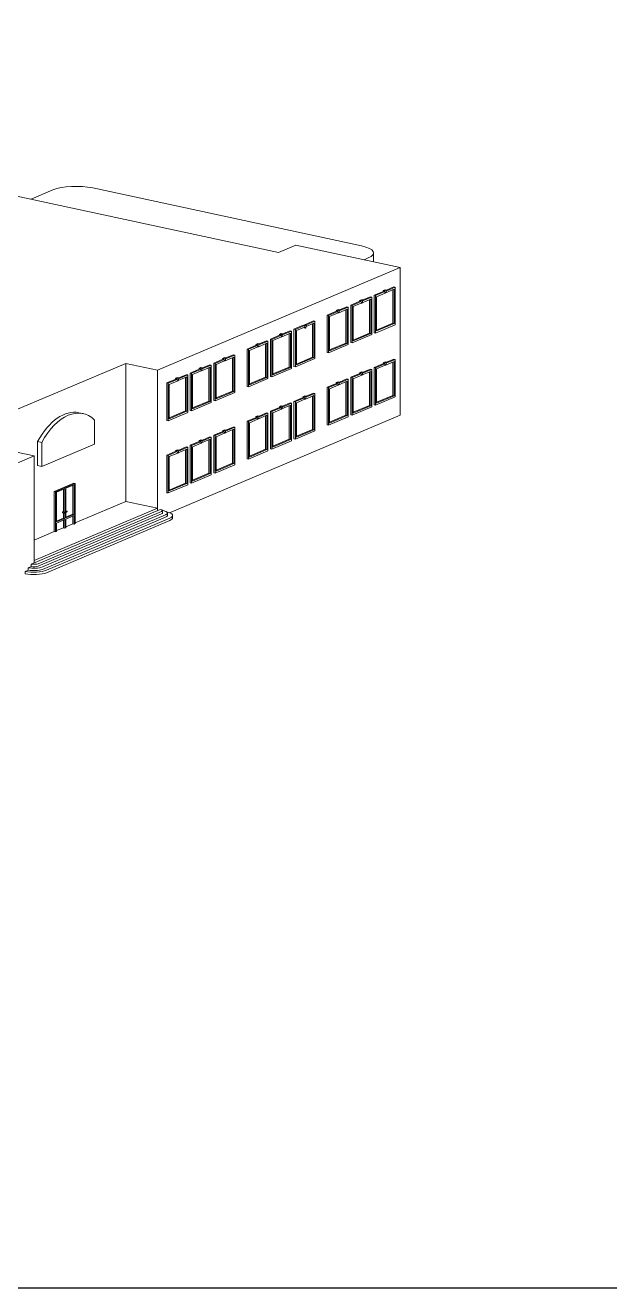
# Model space of a CAD drawing. Header units: millimetres. Extents: x 1593 to 1813, y 960 to 1110.
# Drawn here: x 1699.2 to 1733.9, y 960 to 1035 of the extents above; entities that cross this region are included whole.
import ezdxf

# ---------------------------------------------------------------- set-up
doc = ezdxf.new("R2010")
doc.units = ezdxf.units.MM

msp = doc.modelspace()

# ---------------------------------------------------------------- linework, layer by layer
at = {"color": 0, "linetype": 'Continuous', "lineweight": 0, "extrusion": (-1.11022e-16, 0.953229, 0.30225)}
for p, q in [((1695.691, 1025.477), (1714.253, 1021.47)), ((1703.227, 1025.308), (1719.199, 1021.86)), ((1699.569, 1024.64), (1700.867, 1025.189)), ((1714.253, 1021.47), (1715.299, 1021.912)), ((1715.299, 1021.912), (1721.484, 1020.577)), ((1719.593, 1021.147), (1719.34, 1021.04)), ((1719.908, 1020.917), (1719.908, 1021.444)), ((1721.484, 1020.577), (1707.069, 1014.478)), ((1721.484, 1011.807), (1721.484, 1020.577)), ((1720.586, 1019.262), (1720.472, 1019.214)), ((1720.586, 1019.262), (1720.667, 1019.245)), ((1721.133, 1019.292), (1720.625, 1019.077)), ((1720.652, 1019.183), (1721.192, 1019.412)), ((1721.11, 1019.429), (1720.667, 1019.242)), ((1721.052, 1019.257), (1721.052, 1017.272)), ((1721.11, 1019.429), (1721.192, 1019.412)), ((1721.133, 1017.254), (1721.133, 1019.292)), ((1721.192, 1019.412), (1721.192, 1017.183)), ((1719.093, 1018.576), (1718.553, 1018.347)), ((1718.634, 1018.33), (1719.174, 1018.558)), ((1719.191, 1018.671), (1719.077, 1018.623)), ((1719.077, 1018.623), (1719.093, 1018.576)), ((1719.077, 1018.623), (1719.159, 1018.605)), ((1719.093, 1018.576), (1719.174, 1018.558)), ((1719.159, 1018.605), (1719.272, 1018.653)), ((1719.202, 1018.473), (1719.159, 1018.605)), ((1719.174, 1018.558), (1719.201, 1018.474)), ((1719.191, 1018.671), (1719.272, 1018.653)), ((1719.738, 1018.702), (1719.23, 1018.486)), ((1719.272, 1018.652), (1719.23, 1018.485)), ((1719.23, 1018.486), (1719.257, 1018.593)), ((1719.257, 1018.593), (1719.797, 1018.821)), ((1719.715, 1018.839), (1719.272, 1018.652)), ((1719.657, 1018.667), (1719.657, 1016.681)), ((1719.715, 1018.839), (1719.797, 1018.821)), ((1719.738, 1016.664), (1719.738, 1018.702)), ((1719.797, 1018.821), (1719.797, 1016.593)), ((1720.488, 1019.166), (1719.948, 1018.937)), ((1719.948, 1018.937), (1719.948, 1016.709)), ((1719.948, 1018.937), (1720.029, 1018.92)), ((1720.029, 1018.92), (1720.569, 1019.148)), ((1720.029, 1016.691), (1720.029, 1018.92)), ((1720.596, 1019.064), (1720.087, 1018.849)), ((1720.087, 1018.849), (1720.087, 1016.811)), ((1720.472, 1019.214), (1720.488, 1019.166)), ((1720.472, 1019.214), (1720.554, 1019.197)), ((1720.488, 1019.166), (1720.569, 1019.148)), ((1720.554, 1019.197), (1720.667, 1019.245)), ((1720.597, 1019.064), (1720.554, 1019.197)), ((1720.569, 1019.148), (1720.596, 1019.064)), ((1720.596, 1019.064), (1720.597, 1019.064)), ((1720.625, 1019.076), (1720.597, 1019.064)), ((1720.667, 1019.244), (1720.625, 1019.076)), ((1720.625, 1019.077), (1720.652, 1019.183)), ((1717.697, 1017.985), (1717.158, 1017.757)), ((1717.158, 1017.757), (1717.158, 1015.529)), ((1717.158, 1017.757), (1717.239, 1017.739)), ((1717.239, 1017.739), (1717.779, 1017.968)), ((1717.806, 1017.884), (1717.297, 1017.669)), ((1717.795, 1018.081), (1717.682, 1018.033)), ((1717.682, 1018.033), (1717.697, 1017.985)), ((1717.682, 1018.033), (1717.763, 1018.015)), ((1717.763, 1018.015), (1717.876, 1018.063)), ((1717.806, 1017.883), (1717.763, 1018.015)), ((1717.779, 1017.968), (1717.806, 1017.884)), ((1717.795, 1018.081), (1717.877, 1018.063)), ((1717.805, 1017.883), (1717.806, 1017.883)), ((1717.835, 1017.895), (1717.806, 1017.883)), ((1718.343, 1018.111), (1717.835, 1017.896)), ((1717.877, 1018.062), (1717.835, 1017.895)), ((1717.835, 1017.896), (1717.862, 1018.003)), ((1717.862, 1018.003), (1718.402, 1018.231)), ((1718.32, 1018.249), (1717.877, 1018.061)), ((1718.262, 1018.077), (1718.262, 1016.091)), ((1718.32, 1018.249), (1718.402, 1018.231)), ((1718.343, 1016.074), (1718.343, 1018.111)), ((1718.402, 1018.231), (1718.402, 1016.003)), ((1718.553, 1018.347), (1718.553, 1016.119)), ((1718.553, 1018.347), (1718.634, 1018.33)), ((1718.634, 1016.101), (1718.634, 1018.33)), ((1719.201, 1018.474), (1718.692, 1018.259)), ((1718.692, 1018.259), (1718.692, 1016.221)), ((1719.199, 1018.473), (1719.202, 1018.473)), ((1719.23, 1018.485), (1719.202, 1018.473)), ((1715.721, 1017.149), (1715.181, 1016.921)), ((1715.263, 1016.903), (1715.803, 1017.131)), ((1715.799, 1017.035), (1715.321, 1016.832)), ((1715.721, 1017.149), (1715.803, 1017.131)), ((1715.845, 1017.175), (1715.731, 1017.127)), ((1715.731, 1017.127), (1715.813, 1017.11)), ((1715.766, 1017.021), (1715.774, 1016.995)), ((1715.804, 1017.184), (1715.797, 1017.155)), ((1716.344, 1017.413), (1715.804, 1017.184)), ((1715.804, 1017.184), (1715.885, 1017.166)), ((1715.813, 1017.11), (1715.926, 1017.158)), ((1715.856, 1016.977), (1715.813, 1017.11)), ((1715.927, 1017.157), (1715.884, 1016.989)), ((1715.885, 1017.166), (1716.425, 1017.395)), ((1715.886, 1017.167), (1715.926, 1017.158)), ((1716.367, 1017.275), (1715.907, 1017.08)), ((1716.286, 1017.241), (1716.286, 1015.255)), ((1716.344, 1017.413), (1716.425, 1017.395)), ((1716.367, 1015.237), (1716.367, 1017.275)), ((1716.425, 1017.395), (1716.425, 1015.167)), ((1717.239, 1015.511), (1717.239, 1017.739)), ((1717.297, 1017.669), (1717.297, 1015.631)), ((1721.192, 1017.183), (1720.029, 1016.691)), ((1721.052, 1017.272), (1720.087, 1016.863)), ((1720.087, 1016.811), (1721.133, 1017.254)), ((1721.052, 1017.272), (1721.133, 1017.254)), ((1714.326, 1016.559), (1713.786, 1016.33)), ((1713.786, 1016.33), (1713.786, 1014.102)), ((1713.786, 1016.33), (1713.868, 1016.313)), ((1713.868, 1016.313), (1714.408, 1016.541)), ((1713.868, 1014.084), (1713.868, 1016.313)), ((1714.435, 1016.457), (1713.926, 1016.242)), ((1714.424, 1016.655), (1714.311, 1016.608)), ((1714.311, 1016.608), (1714.326, 1016.559)), ((1714.311, 1016.608), (1714.392, 1016.59)), ((1714.326, 1016.559), (1714.408, 1016.541)), ((1714.392, 1016.59), (1714.505, 1016.638)), ((1714.435, 1016.457), (1714.392, 1016.59)), ((1714.408, 1016.541), (1714.435, 1016.457)), ((1714.424, 1016.655), (1714.505, 1016.638)), ((1714.463, 1016.469), (1714.435, 1016.457)), ((1714.972, 1016.685), (1714.463, 1016.469)), ((1714.506, 1016.637), (1714.463, 1016.469)), ((1714.463, 1016.469), (1714.49, 1016.576)), ((1714.49, 1016.576), (1715.03, 1016.805)), ((1714.949, 1016.822), (1714.505, 1016.634)), ((1714.891, 1016.65), (1714.891, 1014.665)), ((1714.949, 1016.822), (1715.03, 1016.805)), ((1714.972, 1014.647), (1714.972, 1016.685)), ((1715.03, 1016.805), (1715.03, 1014.576)), ((1715.181, 1016.921), (1715.181, 1014.692)), ((1715.181, 1016.921), (1715.263, 1016.903)), ((1715.263, 1014.675), (1715.263, 1016.903)), ((1715.321, 1016.832), (1715.321, 1014.795)), ((1715.774, 1016.995), (1715.856, 1016.977)), ((1715.884, 1016.989), (1715.856, 1016.977)), ((1719.797, 1016.593), (1718.634, 1016.101)), ((1719.657, 1016.681), (1718.692, 1016.273)), ((1718.692, 1016.221), (1719.738, 1016.664)), ((1719.657, 1016.681), (1719.738, 1016.664)), ((1719.948, 1016.709), (1720.029, 1016.691)), ((1712.931, 1015.969), (1712.391, 1015.74)), ((1712.391, 1015.74), (1712.391, 1013.512)), ((1712.391, 1015.74), (1712.473, 1015.723)), ((1712.473, 1015.723), (1713.013, 1015.951)), ((1712.473, 1013.494), (1712.473, 1015.723)), ((1713.04, 1015.867), (1712.531, 1015.652)), ((1712.531, 1015.652), (1712.531, 1013.614)), ((1713.029, 1016.064), (1712.916, 1016.017)), ((1712.916, 1016.017), (1712.932, 1015.968)), ((1712.916, 1016.017), (1712.998, 1015.999)), ((1712.931, 1015.969), (1713.013, 1015.951)), ((1712.998, 1015.999), (1713.111, 1016.047)), ((1713.04, 1015.866), (1712.998, 1015.999)), ((1713.013, 1015.951), (1713.04, 1015.867)), ((1713.03, 1016.064), (1713.111, 1016.047)), ((1713.039, 1015.867), (1713.04, 1015.866)), ((1713.069, 1015.878), (1713.04, 1015.866)), ((1713.577, 1016.094), (1713.068, 1015.879)), ((1713.068, 1015.879), (1713.095, 1015.986)), ((1713.111, 1016.046), (1713.069, 1015.878)), ((1713.095, 1015.986), (1713.635, 1016.214)), ((1713.554, 1016.232), (1713.111, 1016.045)), ((1713.496, 1016.06), (1713.496, 1014.074)), ((1713.554, 1016.232), (1713.635, 1016.214)), ((1713.577, 1014.057), (1713.577, 1016.094)), ((1713.635, 1016.214), (1713.635, 1013.986)), ((1713.926, 1016.242), (1713.926, 1014.204)), ((1717.158, 1015.529), (1717.239, 1015.511)), ((1718.402, 1016.003), (1717.239, 1015.511)), ((1718.262, 1016.091), (1717.297, 1015.683)), ((1717.297, 1015.631), (1718.343, 1016.074)), ((1718.262, 1016.091), (1718.343, 1016.074)), ((1718.553, 1016.119), (1718.634, 1016.101)), ((1705.187, 1014.884), (1697.868, 1011.787)), ((1705.187, 1006.686), (1705.187, 1014.884)), ((1707.069, 1014.478), (1705.187, 1014.884)), ((1709.724, 1014.559), (1710.264, 1014.788)), ((1710.183, 1014.805), (1709.739, 1014.618)), ((1710.183, 1014.805), (1710.264, 1014.788)), ((1710.264, 1014.788), (1710.264, 1012.56)), ((1710.955, 1015.132), (1710.415, 1014.904)), ((1710.415, 1014.904), (1710.415, 1012.675)), ((1710.415, 1014.904), (1710.497, 1014.886)), ((1710.497, 1014.886), (1711.036, 1015.115)), ((1710.497, 1012.658), (1710.497, 1014.886)), ((1711.064, 1015.031), (1710.555, 1014.816)), ((1710.555, 1014.816), (1710.555, 1012.778)), ((1711.053, 1015.229), (1710.939, 1015.181)), ((1710.939, 1015.181), (1710.955, 1015.132)), ((1710.939, 1015.181), (1711.021, 1015.163)), ((1710.955, 1015.132), (1711.036, 1015.115)), ((1711.021, 1015.163), (1711.134, 1015.211)), ((1711.064, 1015.031), (1711.021, 1015.163)), ((1711.036, 1015.115), (1711.064, 1015.031)), ((1711.053, 1015.229), (1711.134, 1015.211)), ((1711.092, 1015.043), (1711.064, 1015.031)), ((1711.601, 1015.258), (1711.092, 1015.043)), ((1711.134, 1015.21), (1711.092, 1015.043)), ((1711.092, 1015.043), (1711.119, 1015.15)), ((1711.119, 1015.15), (1711.659, 1015.378)), ((1711.578, 1015.396), (1711.134, 1015.208)), ((1711.52, 1015.224), (1711.52, 1013.238)), ((1711.578, 1015.396), (1711.659, 1015.378)), ((1711.601, 1013.221), (1711.601, 1015.258)), ((1711.659, 1015.378), (1711.659, 1013.15)), ((1716.425, 1015.167), (1715.263, 1014.675)), ((1716.286, 1015.255), (1715.321, 1014.847)), ((1715.321, 1014.795), (1716.367, 1015.237)), ((1716.286, 1015.255), (1716.367, 1015.237)), ((1720.488, 1014.876), (1719.948, 1014.648)), ((1720.029, 1014.63), (1720.569, 1014.859)), ((1720.596, 1014.775), (1720.087, 1014.56)), ((1720.586, 1014.97), (1720.473, 1014.922)), ((1720.473, 1014.922), (1720.488, 1014.876)), ((1720.473, 1014.922), (1720.554, 1014.905)), ((1720.488, 1014.876), (1720.569, 1014.859)), ((1720.554, 1014.905), (1720.667, 1014.953)), ((1720.597, 1014.772), (1720.554, 1014.905)), ((1720.569, 1014.859), (1720.596, 1014.775)), ((1720.586, 1014.97), (1720.668, 1014.953)), ((1720.592, 1014.773), (1720.597, 1014.772)), ((1720.626, 1014.784), (1720.597, 1014.772)), ((1721.133, 1015.002), (1720.625, 1014.787)), ((1720.625, 1014.787), (1720.652, 1014.894)), ((1720.668, 1014.952), (1720.626, 1014.784)), ((1720.652, 1014.894), (1721.192, 1015.122)), ((1721.11, 1015.14), (1720.668, 1014.953)), ((1721.052, 1014.968), (1721.052, 1012.982)), ((1721.11, 1015.14), (1721.192, 1015.122)), ((1721.133, 1012.965), (1721.133, 1015.002)), ((1721.192, 1015.122), (1721.192, 1012.894)), ((1707.069, 1006.137), (1707.069, 1014.478)), ((1708.263, 1014.048), (1708.149, 1014)), ((1708.149, 1014), (1708.165, 1013.952)), ((1708.149, 1014), (1708.231, 1013.983)), ((1708.231, 1013.983), (1708.344, 1014.031)), ((1708.263, 1014.048), (1708.344, 1014.031)), ((1708.811, 1014.078), (1708.302, 1013.862)), ((1708.344, 1014.03), (1708.302, 1013.862)), ((1708.329, 1013.969), (1708.869, 1014.198)), ((1708.788, 1014.215), (1708.344, 1014.027)), ((1708.73, 1014.043), (1708.73, 1012.058)), ((1708.788, 1014.215), (1708.869, 1014.198)), ((1708.811, 1012.04), (1708.811, 1014.078)), ((1708.869, 1014.198), (1708.869, 1011.969)), ((1709.56, 1014.542), (1709.02, 1014.314)), ((1709.02, 1014.314), (1709.02, 1012.085)), ((1709.02, 1014.314), (1709.102, 1014.296)), ((1709.102, 1014.296), (1709.641, 1014.524)), ((1709.102, 1012.068), (1709.102, 1014.296)), ((1709.669, 1014.441), (1709.16, 1014.225)), ((1709.16, 1014.225), (1709.16, 1012.188)), ((1709.658, 1014.638), (1709.544, 1014.59)), ((1709.544, 1014.59), (1709.56, 1014.542)), ((1709.544, 1014.59), (1709.626, 1014.572)), ((1709.626, 1014.572), (1709.739, 1014.62)), ((1709.669, 1014.44), (1709.626, 1014.572)), ((1709.641, 1014.524), (1709.669, 1014.441)), ((1709.658, 1014.638), (1709.739, 1014.62)), ((1709.667, 1014.44), (1709.669, 1014.44)), ((1709.697, 1014.452), (1709.669, 1014.44)), ((1710.206, 1014.668), (1709.697, 1014.453)), ((1709.739, 1014.619), (1709.697, 1014.452)), ((1709.697, 1014.453), (1709.724, 1014.559)), ((1710.125, 1014.634), (1710.125, 1012.648)), ((1710.206, 1012.63), (1710.206, 1014.668)), ((1713.496, 1014.074), (1712.531, 1013.666)), ((1712.531, 1013.614), (1713.577, 1014.057)), ((1713.496, 1014.074), (1713.577, 1014.057)), ((1713.786, 1014.102), (1713.868, 1014.084)), ((1715.03, 1014.576), (1713.868, 1014.084)), ((1714.891, 1014.665), (1713.926, 1014.256)), ((1713.926, 1014.204), (1714.972, 1014.647)), ((1714.891, 1014.665), (1714.972, 1014.647)), ((1715.181, 1014.692), (1715.263, 1014.675)), ((1719.093, 1014.286), (1718.553, 1014.058)), ((1718.553, 1014.058), (1718.553, 1011.829)), ((1718.553, 1014.058), (1718.634, 1014.04)), ((1718.634, 1014.04), (1719.174, 1014.268)), ((1718.634, 1011.812), (1718.634, 1014.04)), ((1719.201, 1014.185), (1718.692, 1013.969)), ((1719.191, 1014.381), (1719.077, 1014.333)), ((1719.077, 1014.333), (1719.093, 1014.286)), ((1719.077, 1014.333), (1719.159, 1014.316)), ((1719.093, 1014.286), (1719.174, 1014.268)), ((1719.159, 1014.316), (1719.272, 1014.364)), ((1719.202, 1014.183), (1719.159, 1014.316)), ((1719.174, 1014.268), (1719.201, 1014.185)), ((1719.191, 1014.381), (1719.272, 1014.364)), ((1719.199, 1014.184), (1719.202, 1014.183)), ((1719.23, 1014.195), (1719.202, 1014.183)), ((1719.738, 1014.412), (1719.23, 1014.197)), ((1719.272, 1014.363), (1719.23, 1014.195)), ((1719.23, 1014.197), (1719.257, 1014.303)), ((1719.257, 1014.303), (1719.797, 1014.532)), ((1719.715, 1014.55), (1719.272, 1014.362)), ((1719.657, 1014.378), (1719.657, 1012.392)), ((1719.715, 1014.55), (1719.797, 1014.532)), ((1719.738, 1012.374), (1719.738, 1014.412)), ((1719.797, 1014.532), (1719.797, 1012.304)), ((1719.948, 1014.648), (1719.948, 1012.42)), ((1719.948, 1014.648), (1720.029, 1014.63)), ((1720.029, 1012.402), (1720.029, 1014.63)), ((1720.087, 1014.56), (1720.087, 1012.522)), ((1708.165, 1013.952), (1707.625, 1013.723)), ((1707.625, 1013.723), (1707.625, 1011.495)), ((1707.625, 1013.723), (1707.707, 1013.706)), ((1707.707, 1013.706), (1708.246, 1013.934)), ((1707.707, 1011.477), (1707.707, 1013.706)), ((1708.274, 1013.85), (1707.765, 1013.635)), ((1707.765, 1013.635), (1707.765, 1011.597)), ((1708.165, 1013.952), (1708.246, 1013.934)), ((1708.274, 1013.85), (1708.231, 1013.983)), ((1708.246, 1013.934), (1708.274, 1013.85)), ((1708.302, 1013.862), (1708.274, 1013.85)), ((1708.302, 1013.862), (1708.329, 1013.969)), ((1712.391, 1013.512), (1712.473, 1013.494)), ((1713.635, 1013.986), (1712.473, 1013.494)), ((1717.697, 1013.696), (1717.158, 1013.467)), ((1717.158, 1013.467), (1717.158, 1011.239)), ((1717.158, 1013.467), (1717.239, 1013.45)), ((1717.239, 1013.45), (1717.779, 1013.678)), ((1717.239, 1011.221), (1717.239, 1013.45)), ((1717.806, 1013.594), (1717.297, 1013.379)), ((1717.297, 1013.379), (1717.297, 1011.341)), ((1717.795, 1013.793), (1717.682, 1013.745)), ((1717.682, 1013.745), (1717.697, 1013.696)), ((1717.682, 1013.745), (1717.763, 1013.727)), ((1717.763, 1013.727), (1717.876, 1013.775)), ((1717.806, 1013.595), (1717.763, 1013.727)), ((1717.779, 1013.678), (1717.806, 1013.594)), ((1717.795, 1013.793), (1717.876, 1013.775)), ((1717.834, 1013.607), (1717.806, 1013.595)), ((1717.877, 1013.774), (1717.834, 1013.607)), ((1717.834, 1013.607), (1717.835, 1013.606)), ((1718.343, 1013.822), (1717.835, 1013.606)), ((1717.835, 1013.606), (1717.862, 1013.713)), ((1717.861, 1013.713), (1717.862, 1013.713)), ((1717.862, 1013.713), (1718.402, 1013.942)), ((1718.32, 1013.959), (1717.876, 1013.771)), ((1718.262, 1013.787), (1718.262, 1011.802)), ((1718.32, 1013.959), (1718.402, 1013.942)), ((1718.343, 1011.784), (1718.343, 1013.822)), ((1718.402, 1013.942), (1718.402, 1011.713)), ((1718.692, 1013.969), (1718.692, 1011.932)), ((1710.264, 1012.56), (1709.102, 1012.068)), ((1710.125, 1012.648), (1709.16, 1012.24)), ((1709.16, 1012.188), (1710.206, 1012.63)), ((1710.125, 1012.648), (1710.206, 1012.63)), ((1710.415, 1012.675), (1710.497, 1012.658)), ((1711.659, 1013.15), (1710.497, 1012.658)), ((1711.52, 1013.238), (1710.555, 1012.83)), ((1710.555, 1012.778), (1711.601, 1013.221)), ((1711.52, 1013.238), (1711.601, 1013.221)), ((1714.49, 1012.287), (1715.03, 1012.515)), ((1714.949, 1012.533), (1714.507, 1012.346)), ((1714.949, 1012.533), (1715.03, 1012.515)), ((1715.03, 1012.515), (1715.03, 1010.287)), ((1715.721, 1012.86), (1715.181, 1012.631)), ((1715.181, 1012.631), (1715.181, 1010.403)), ((1715.181, 1012.631), (1715.263, 1012.614)), ((1715.263, 1012.614), (1715.803, 1012.842)), ((1715.263, 1010.385), (1715.263, 1012.614)), ((1715.83, 1012.758), (1715.321, 1012.543)), ((1715.321, 1012.543), (1715.321, 1010.505)), ((1715.819, 1012.955), (1715.706, 1012.907)), ((1715.706, 1012.907), (1715.721, 1012.86)), ((1715.706, 1012.907), (1715.787, 1012.889)), ((1715.721, 1012.86), (1715.803, 1012.842)), ((1715.787, 1012.889), (1715.901, 1012.937)), ((1715.83, 1012.757), (1715.787, 1012.889)), ((1715.803, 1012.842), (1715.83, 1012.758)), ((1715.819, 1012.955), (1715.901, 1012.937)), ((1715.828, 1012.757), (1715.83, 1012.757)), ((1715.859, 1012.769), (1715.83, 1012.757)), ((1716.367, 1012.986), (1715.858, 1012.77)), ((1715.858, 1012.77), (1715.885, 1012.877)), ((1715.901, 1012.936), (1715.859, 1012.769)), ((1715.885, 1012.877), (1716.425, 1013.105)), ((1716.344, 1013.123), (1715.901, 1012.936)), ((1716.286, 1012.951), (1716.286, 1010.965)), ((1716.344, 1013.123), (1716.425, 1013.105)), ((1716.367, 1010.948), (1716.367, 1012.986)), ((1716.425, 1013.105), (1716.425, 1010.877)), ((1721.192, 1012.894), (1720.029, 1012.402)), ((1721.052, 1012.982), (1720.087, 1012.574)), ((1720.087, 1012.522), (1721.133, 1012.965)), ((1721.052, 1012.982), (1721.133, 1012.965)), ((1702.409, 1011.955), (1702.653, 1011.902)), ((1708.869, 1011.969), (1707.707, 1011.477)), ((1708.73, 1012.058), (1707.765, 1011.649)), ((1707.765, 1011.597), (1708.811, 1012.04)), ((1707.79, 1006.013), (1721.484, 1011.807)), ((1708.73, 1012.058), (1708.811, 1012.04)), ((1709.02, 1012.085), (1709.102, 1012.068)), ((1713.03, 1011.773), (1712.917, 1011.725)), ((1712.998, 1011.708), (1713.111, 1011.755)), ((1713.03, 1011.773), (1713.111, 1011.756)), ((1713.577, 1011.805), (1713.068, 1011.59)), ((1713.112, 1011.755), (1713.069, 1011.587)), ((1713.095, 1011.696), (1713.635, 1011.925)), ((1713.554, 1011.942), (1713.112, 1011.755)), ((1713.496, 1011.771), (1713.496, 1009.785)), ((1713.554, 1011.942), (1713.635, 1011.925)), ((1713.577, 1009.767), (1713.577, 1011.805)), ((1713.635, 1011.925), (1713.635, 1009.697)), ((1714.326, 1012.269), (1713.786, 1012.041)), ((1713.786, 1012.041), (1713.786, 1009.812)), ((1713.786, 1012.041), (1713.868, 1012.023)), ((1713.868, 1012.023), (1714.408, 1012.252)), ((1713.868, 1009.795), (1713.868, 1012.023)), ((1714.435, 1012.168), (1713.926, 1011.953)), ((1713.926, 1011.953), (1713.926, 1009.915)), ((1714.425, 1012.363), (1714.312, 1012.315)), ((1714.312, 1012.315), (1714.326, 1012.269)), ((1714.312, 1012.315), (1714.393, 1012.298)), ((1714.326, 1012.269), (1714.408, 1012.252)), ((1714.393, 1012.298), (1714.506, 1012.346)), ((1714.436, 1012.165), (1714.393, 1012.298)), ((1714.408, 1012.252), (1714.435, 1012.168)), ((1714.425, 1012.363), (1714.506, 1012.346)), ((1714.431, 1012.166), (1714.436, 1012.165)), ((1714.464, 1012.177), (1714.436, 1012.165)), ((1714.972, 1012.395), (1714.463, 1012.18)), ((1714.463, 1012.18), (1714.49, 1012.287)), ((1714.507, 1012.345), (1714.464, 1012.177)), ((1714.891, 1012.361), (1714.891, 1010.375)), ((1714.972, 1010.358), (1714.972, 1012.395)), ((1718.262, 1011.802), (1717.297, 1011.393)), ((1717.297, 1011.341), (1718.343, 1011.784)), ((1718.262, 1011.802), (1718.343, 1011.784)), ((1718.553, 1011.829), (1718.634, 1011.812)), ((1719.797, 1012.304), (1718.634, 1011.812)), ((1719.657, 1012.392), (1718.692, 1011.984)), ((1718.692, 1011.932), (1719.738, 1012.374)), ((1719.657, 1012.392), (1719.738, 1012.374)), ((1719.948, 1012.42), (1720.029, 1012.402)), ((1703.344, 1011.518), (1703.344, 1010.089)), ((1707.625, 1011.495), (1707.707, 1011.477)), ((1711.119, 1010.86), (1711.659, 1011.089)), ((1711.578, 1011.106), (1711.135, 1010.919)), ((1711.578, 1011.106), (1711.659, 1011.089)), ((1711.659, 1011.089), (1711.659, 1008.86)), ((1712.931, 1011.679), (1712.391, 1011.451)), ((1712.391, 1011.451), (1712.391, 1009.222)), ((1712.391, 1011.451), (1712.473, 1011.433)), ((1712.473, 1011.433), (1713.013, 1011.661)), ((1712.473, 1009.205), (1712.473, 1011.433)), ((1713.04, 1011.578), (1712.531, 1011.362)), ((1712.531, 1011.362), (1712.531, 1009.325)), ((1712.917, 1011.725), (1712.931, 1011.679)), ((1712.917, 1011.725), (1712.998, 1011.708)), ((1712.931, 1011.679), (1713.013, 1011.661)), ((1713.041, 1011.575), (1712.998, 1011.708)), ((1713.013, 1011.661), (1713.04, 1011.578)), ((1713.036, 1011.576), (1713.041, 1011.575)), ((1713.069, 1011.587), (1713.041, 1011.575)), ((1713.068, 1011.59), (1713.095, 1011.696)), ((1717.158, 1011.239), (1717.239, 1011.221)), ((1718.402, 1011.713), (1717.239, 1011.221)), ((1709.56, 1010.252), (1709.02, 1010.024)), ((1709.658, 1010.348), (1709.545, 1010.3)), ((1709.545, 1010.3), (1709.56, 1010.252)), ((1709.545, 1010.3), (1709.626, 1010.282)), ((1709.56, 1010.252), (1709.641, 1010.235)), ((1709.626, 1010.282), (1709.739, 1010.33)), ((1709.669, 1010.15), (1709.626, 1010.282)), ((1709.658, 1010.348), (1709.74, 1010.33)), ((1710.206, 1010.378), (1709.697, 1010.163)), ((1709.697, 1010.163), (1709.724, 1010.27)), ((1709.74, 1010.329), (1709.698, 1010.162)), ((1709.724, 1010.27), (1710.264, 1010.498)), ((1710.183, 1010.516), (1709.74, 1010.329)), ((1710.125, 1010.344), (1710.125, 1008.358)), ((1710.183, 1010.516), (1710.264, 1010.498)), ((1710.206, 1008.341), (1710.206, 1010.378)), ((1710.264, 1010.498), (1710.264, 1008.27)), ((1710.955, 1010.843), (1710.415, 1010.614)), ((1710.415, 1010.614), (1710.415, 1008.386)), ((1710.415, 1010.614), (1710.497, 1010.597)), ((1710.497, 1010.597), (1711.036, 1010.825)), ((1710.497, 1008.368), (1710.497, 1010.597)), ((1711.064, 1010.741), (1710.555, 1010.526)), ((1710.555, 1010.526), (1710.555, 1008.488)), ((1711.054, 1010.937), (1710.94, 1010.889)), ((1710.94, 1010.889), (1710.955, 1010.843)), ((1710.94, 1010.889), (1711.022, 1010.871)), ((1710.955, 1010.843), (1711.036, 1010.825)), ((1711.022, 1010.871), (1711.135, 1010.919)), ((1711.065, 1010.739), (1711.022, 1010.871)), ((1711.036, 1010.825), (1711.064, 1010.741)), ((1711.054, 1010.937), (1711.135, 1010.919)), ((1711.06, 1010.74), (1711.065, 1010.739)), ((1711.093, 1010.751), (1711.065, 1010.739)), ((1711.601, 1010.969), (1711.092, 1010.753)), ((1711.092, 1010.753), (1711.119, 1010.86)), ((1711.135, 1010.918), (1711.093, 1010.751)), ((1711.52, 1010.934), (1711.52, 1008.949)), ((1711.601, 1008.931), (1711.601, 1010.969)), ((1715.03, 1010.287), (1713.868, 1009.795)), ((1714.891, 1010.375), (1713.926, 1009.967)), ((1713.926, 1009.915), (1714.972, 1010.358)), ((1714.891, 1010.375), (1714.972, 1010.358)), ((1715.181, 1010.403), (1715.263, 1010.385)), ((1716.425, 1010.877), (1715.263, 1010.385)), ((1716.286, 1010.965), (1715.321, 1010.557)), ((1715.321, 1010.505), (1716.367, 1010.948)), ((1716.286, 1010.965), (1716.367, 1010.948)), ((1698.7, 1009.613), (1699.75, 1009.387)), ((1699.956, 1010.241), (1699.956, 1008.811)), ((1699.956, 1010.241), (1700.2, 1010.188)), ((1700.2, 1008.758), (1700.2, 1010.188)), ((1703.344, 1010.089), (1700.2, 1008.758)), ((1708.165, 1009.662), (1707.625, 1009.434)), ((1707.707, 1009.416), (1708.246, 1009.645)), ((1708.274, 1009.561), (1707.765, 1009.345)), ((1708.263, 1009.758), (1708.15, 1009.71)), ((1708.15, 1009.71), (1708.165, 1009.662)), ((1708.15, 1009.71), (1708.231, 1009.692)), ((1708.165, 1009.662), (1708.246, 1009.645)), ((1708.231, 1009.692), (1708.344, 1009.74)), ((1708.274, 1009.56), (1708.231, 1009.692)), ((1708.246, 1009.645), (1708.274, 1009.561)), ((1708.263, 1009.758), (1708.345, 1009.74)), ((1708.272, 1009.56), (1708.274, 1009.56)), ((1708.303, 1009.572), (1708.274, 1009.56)), ((1708.811, 1009.788), (1708.302, 1009.573)), ((1708.302, 1009.573), (1708.329, 1009.68)), ((1708.345, 1009.739), (1708.303, 1009.572)), ((1708.329, 1009.68), (1708.869, 1009.908)), ((1708.788, 1009.926), (1708.345, 1009.738)), ((1708.73, 1009.754), (1708.73, 1007.768)), ((1708.788, 1009.926), (1708.869, 1009.908)), ((1708.811, 1007.75), (1708.811, 1009.788)), ((1708.869, 1009.908), (1708.869, 1007.68)), ((1709.02, 1010.024), (1709.02, 1007.796)), ((1709.02, 1010.024), (1709.102, 1010.006)), ((1709.102, 1010.006), (1709.641, 1010.235)), ((1709.102, 1007.778), (1709.102, 1010.006)), ((1709.669, 1010.151), (1709.16, 1009.936)), ((1709.16, 1009.936), (1709.16, 1007.898)), ((1709.641, 1010.235), (1709.669, 1010.151)), ((1709.667, 1010.15), (1709.669, 1010.15)), ((1709.698, 1010.162), (1709.669, 1010.15)), ((1713.635, 1009.697), (1712.473, 1009.205)), ((1713.496, 1009.785), (1712.531, 1009.377)), ((1712.531, 1009.325), (1713.577, 1009.767)), ((1713.496, 1009.785), (1713.577, 1009.767)), ((1713.786, 1009.812), (1713.868, 1009.795)), ((1699.75, 1009.387), (1698.604, 1008.902)), ((1699.75, 1003.04), (1699.75, 1009.387)), ((1699.956, 1008.811), (1700.2, 1008.758)), ((1707.625, 1009.434), (1707.625, 1007.205)), ((1707.625, 1009.434), (1707.707, 1009.416)), ((1707.707, 1007.188), (1707.707, 1009.416)), ((1707.765, 1009.345), (1707.765, 1007.308)), ((1711.659, 1008.86), (1710.497, 1008.368)), ((1711.52, 1008.949), (1710.555, 1008.54)), ((1710.555, 1008.488), (1711.601, 1008.931)), ((1711.52, 1008.949), (1711.601, 1008.931)), ((1712.391, 1009.222), (1712.473, 1009.205)), ((1710.264, 1008.27), (1709.102, 1007.778)), ((1710.125, 1008.358), (1709.16, 1007.95)), ((1709.16, 1007.898), (1710.206, 1008.341)), ((1710.125, 1008.358), (1710.206, 1008.341)), ((1710.415, 1008.386), (1710.497, 1008.368)), ((1702.109, 1007.767), (1700.947, 1007.275)), ((1700.947, 1007.275), (1700.947, 1004.892)), ((1700.947, 1007.275), (1701.028, 1007.257)), ((1701.028, 1007.257), (1702.191, 1007.749)), ((1701.028, 1004.874), (1701.028, 1007.257)), ((1701.578, 1007.438), (1701.086, 1007.23)), ((1701.497, 1007.403), (1701.497, 1006.049)), ((1701.578, 1005.678), (1701.578, 1007.438)), ((1702.132, 1007.672), (1701.64, 1007.464)), ((1701.64, 1007.464), (1701.64, 1005.704)), ((1702.051, 1007.638), (1702.051, 1005.93)), ((1702.109, 1007.767), (1702.191, 1007.749)), ((1702.132, 1005.912), (1702.132, 1007.672)), ((1702.191, 1007.749), (1702.191, 1005.366)), ((1708.869, 1007.68), (1707.707, 1007.188)), ((1708.73, 1007.768), (1707.765, 1007.36)), ((1707.765, 1007.308), (1708.811, 1007.75)), ((1708.73, 1007.768), (1708.811, 1007.75)), ((1709.02, 1007.796), (1709.102, 1007.778)), ((1701.086, 1007.23), (1701.086, 1005.469)), ((1702.191, 1005.418), (1705.187, 1006.686)), ((1705.187, 1006.686), (1707.069, 1006.28)), ((1707.625, 1007.205), (1707.707, 1007.188)), ((1699.575, 1002.966), (1707.243, 1006.211)), ((1707.069, 1006.28), (1699.75, 1003.183)), ((1707.313, 1006.084), (1699.994, 1002.987)), ((1699.994, 1002.844), (1707.313, 1005.941)), ((1707.557, 1005.888), (1700.238, 1002.792)), ((1701.439, 1006.001), (1701.52, 1005.983)), ((1701.451, 1006.059), (1701.533, 1006.041)), ((1701.497, 1005.988), (1701.497, 1005.695)), ((1701.64, 1006.124), (1701.698, 1006.111)), ((1701.64, 1006.063), (1701.686, 1006.053)), ((1702.051, 1005.93), (1701.64, 1005.756)), ((1701.64, 1005.704), (1702.132, 1005.912)), ((1702.132, 1005.844), (1701.64, 1005.636)), ((1702.051, 1005.93), (1702.132, 1005.912)), ((1702.051, 1005.81), (1702.051, 1005.359)), ((1702.132, 1005.341), (1702.132, 1005.844)), ((1707.069, 1006.137), (1707.069, 1006.28)), ((1707.369, 1006.121), (1707.417, 1006.141)), ((1707.369, 1005.994), (1707.369, 1006.137)), ((1707.669, 1005.851), (1707.669, 1005.994)), ((1707.969, 1005.708), (1707.969, 1005.851)), ((1700.238, 1002.649), (1707.557, 1005.745)), ((1707.801, 1005.693), (1700.48, 1002.595)), ((1700.48, 1002.452), (1707.801, 1005.55)), ((1701.497, 1005.695), (1701.086, 1005.521)), ((1701.086, 1005.469), (1701.578, 1005.678)), ((1701.578, 1005.61), (1701.086, 1005.401)), ((1701.086, 1005.401), (1701.086, 1004.899)), ((1701.086, 1004.951), (1701.497, 1005.124)), ((1701.497, 1005.695), (1701.578, 1005.678)), ((1701.497, 1005.575), (1701.497, 1005.124)), ((1701.497, 1005.124), (1701.578, 1005.107)), ((1701.578, 1005.107), (1701.578, 1005.61)), ((1701.64, 1005.133), (1701.578, 1005.107)), ((1701.64, 1005.636), (1701.64, 1005.133)), ((1701.64, 1005.185), (1702.051, 1005.359)), ((1702.051, 1005.359), (1702.132, 1005.341)), ((1702.191, 1005.366), (1702.132, 1005.341)), ((1699.75, 1004.385), (1700.947, 1004.892)), ((1700.947, 1004.892), (1701.028, 1004.874)), ((1701.086, 1004.899), (1701.028, 1004.874)), ((1699.401, 1002.749), (1699.575, 1002.823)), ((1699.575, 1002.823), (1699.575, 1002.966)), ((1699.75, 1003.04), (1699.75, 1003.183)), ((1699.224, 1002.532), (1699.401, 1002.606)), ((1699.224, 1002.389), (1699.224, 1002.532)), ((1699.401, 1002.606), (1699.401, 1002.749))]:
    msp.add_line(p, q, dxfattribs=at)
msp.add_lwpolyline([(1813.386, 1109.974), (1593.386, 1109.974), (1593.386, 959.974), (1813.386, 959.974)], close=True)
at = {"color": 0, "linetype": 'Continuous', "lineweight": 0}
for centre, major_axis, ratio, start_param, end_param in [((1702.244, 1024.892), (1.691, 0), 0.30225, 0.950532, 2.521328), ((1718.216, 1021.444), (1.691, 0), 0.30225, 5.662921, 7.233717), ((1720.586, 1019.261), (0.000211, 0.000977), 0.554064, 0, 0.371566), ((1719.191, 1018.67), (0.000211, 0.000977), 0.554064, 0, 0.371566), ((1719.272, 1018.652), (0.000211, 0.000977), 0.554064, 4.804704, 6.654751), ((1720.667, 1019.244), (0.000211, 0.000977), 0.554064, 4.804704, 6.654751), ((1717.795, 1018.08), (0.000211, 0.000977), 0.554064, 0, 0.371566), ((1717.876, 1018.062), (0.000211, 0.000977), 0.554064, 4.804704, 6.654751), ((1715.926, 1017.157), (0.000211, 0.000977), 0.554064, 4.804704, 6.654751), ((1714.424, 1016.654), (0.000211, 0.000977), 0.554064, 0, 0.371566), ((1714.505, 1016.637), (0.000211, 0.000977), 0.554064, 4.804704, 6.654751), ((1713.029, 1016.063), (0.000211, 0.000977), 0.554064, 0, 0.371566), ((1713.111, 1016.046), (0.000211, 0.000977), 0.554064, 4.804704, 6.654751), ((1711.053, 1015.228), (0.000211, 0.000977), 0.554064, 0, 0.371566), ((1711.134, 1015.21), (0.000211, 0.000977), 0.554064, 4.804704, 6.654751), ((1720.586, 1014.969), (0.000211, 0.000977), 0.554064, 0, 0.371566), ((1720.667, 1014.952), (0.000211, 0.000977), 0.554064, 4.804704, 6.654751), ((1708.263, 1014.047), (0.000211, 0.000977), 0.554064, 0, 0.371566), ((1708.344, 1014.03), (0.000211, 0.000977), 0.554064, 4.804704, 6.654751), ((1709.658, 1014.637), (0.000211, 0.000977), 0.554064, 0, 0.371566), ((1709.739, 1014.619), (0.000211, 0.000977), 0.554064, 4.804704, 6.654751), ((1719.191, 1014.38), (0.000211, 0.000977), 0.554064, 0, 0.371566), ((1719.272, 1014.363), (0.000211, 0.000977), 0.554064, 4.804704, 6.654751), ((1717.795, 1013.792), (0.000211, 0.000977), 0.554064, 0, 0.371566), ((1717.876, 1013.774), (0.000211, 0.000977), 0.554064, 4.804704, 6.654751), ((1715.819, 1012.954), (0.000211, 0.000977), 0.554064, 0, 0.371566), ((1715.901, 1012.936), (0.000211, 0.000977), 0.554064, 4.804704, 6.654751), ((1701.528, 1007.873), (0.881, 4.082), 0.554064, 0, 1.076029), ((1701.772, 1007.82), (0.881, 4.082), 0.554064, 5.950288, 7.359214), ((1713.03, 1011.772), (0.000211, 0.000977), 0.554064, 0, 0.371566), ((1713.111, 1011.755), (0.000211, 0.000977), 0.554064, 4.804704, 6.654751), ((1714.425, 1012.362), (0.000211, 0.000977), 0.554064, 0, 0.371566), ((1714.506, 1012.345), (0.000211, 0.000977), 0.554064, 4.804704, 6.654751), ((1709.658, 1010.347), (0.000211, 0.000977), 0.554064, 0, 0.371566), ((1709.739, 1010.329), (0.000211, 0.000977), 0.554064, 4.804704, 6.654751), ((1711.054, 1010.936), (0.000211, 0.000977), 0.554064, 0, 0.371566), ((1711.135, 1010.918), (0.000211, 0.000977), 0.554064, 4.804704, 6.654751), ((1708.263, 1009.757), (0.000211, 0.000977), 0.554064, 0, 0.371566), ((1708.344, 1009.739), (0.000211, 0.000977), 0.554064, 4.804704, 6.654751), ((1701.445, 1006.03), (0.0063, 0.029), 0.554064, 0, 3.141593), ((1707.069, 1006.137), (0.3, 0), 0.30225, 5.662921, 7.233717), ((1707.069, 1005.994), (0.3, 0), 0.30225, 5.662921, 6.283185), ((1707.069, 1005.994), (0.6, 0), 0.30225, 5.662921, 7.233717), ((1707.069, 1005.851), (0.6, 0), 0.30225, 5.662921, 6.283185), ((1707.069, 1005.851), (0.9, 0), 0.30225, 5.662921, 7.196088), ((1707.069, 1005.708), (0.9, 0), 0.30225, 5.662921, 6.283185), ((1699.75, 1002.897), (-0.6, 0), 0.30225, 0.950532, 2.521328), ((1699.75, 1003.04), (-0.3, 0), 0.30225, 0.950532, 2.521328), ((1699.75, 1002.897), (0.3, 0), 0.30225, 4.092125, 5.662921), ((1699.747, 1002.753), (-0.9, 0), 0.30225, 0.950532, 2.521328), ((1699.747, 1002.61), (0.9, 0), 0.30225, 4.092125, 5.662921), ((1699.75, 1002.754), (0.6, 0), 0.30225, 4.092125, 5.662921)]:
    msp.add_ellipse(centre, major_axis=major_axis, ratio=ratio, start_param=start_param, end_param=end_param, dxfattribs=at)
for centre, major_axis in [((1701.526, 1006.012), (-0.0063, -0.029)), ((1701.692, 1006.082), (0.0063, 0.029))]:
    msp.add_ellipse(centre, major_axis=major_axis, ratio=0.554064, dxfattribs=at)

doc.saveas('drawing.dxf')
